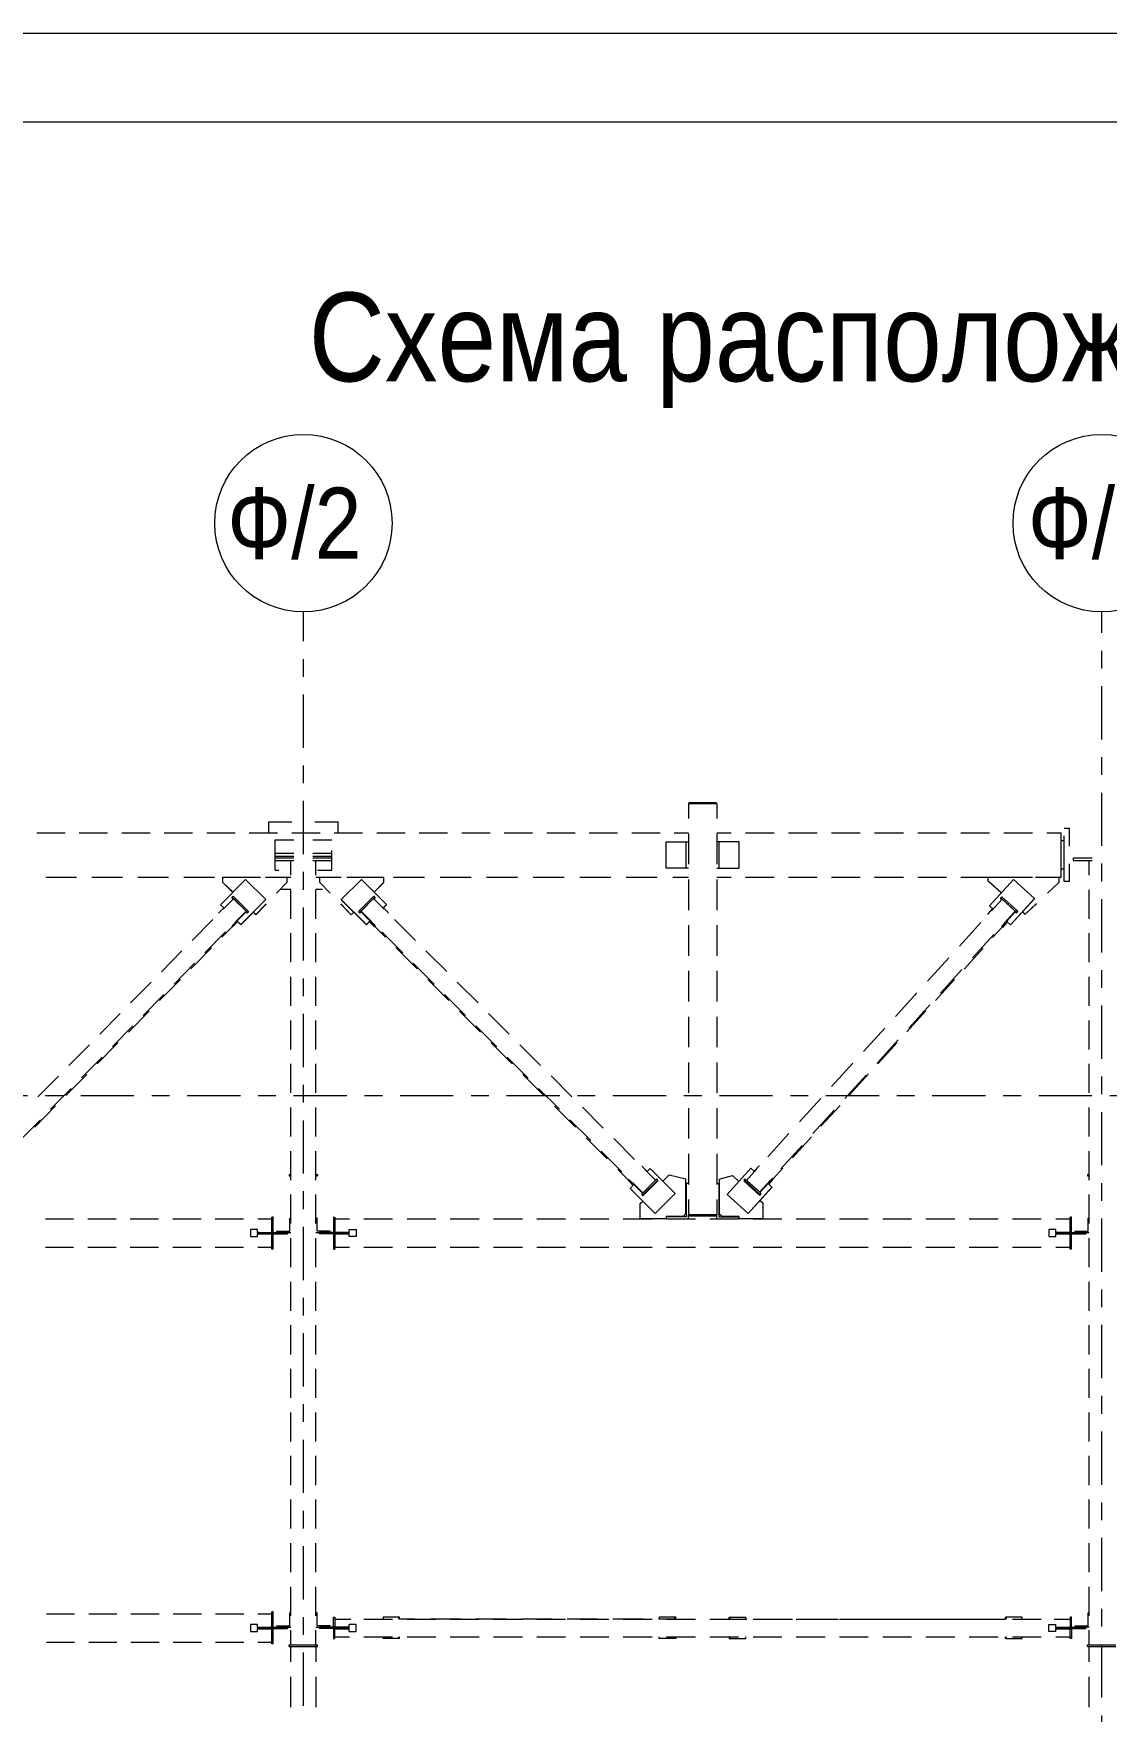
# Model space of a CAD drawing. Header units: millimetres. Extents: x -50 to 544, y -173 to 247.
# Drawn here: x 29.8 to 90.3, y 152.3 to 246.9 of the extents above; entities that cross this region are included whole.
import ezdxf

# ---------------------------------------------------------------- set-up
doc = ezdxf.new("R2010")
doc.units = ezdxf.units.MM
doc.linetypes.add('XKITLINE00', pattern=[0])
doc.linetypes.add('XKITLINE03', pattern=[6, 3, -1, 1, -1])
for name, color, linetype, lineweight in [('DrawingSheet', 5, 'Continuous', 0), ('OtherObjectType', 1, 'Continuous', 0), ('Part', 2, 'Continuous', 0), ('S-GRID', 1, 'Continuous', 0)]:
    doc.layers.add(name, color=color, linetype=linetype, lineweight=lineweight)
doc.styles.add('GOST type A', font='ARIAL.TTF')

msp = doc.modelspace()

# ---------------------------------------------------------------- linework, layer by layer
at = {"layer": 'DrawingSheet', "linetype": 'XKITLINE00', "lineweight": 0}
for p, q in [((544.265, 246.854), (-49.735, 246.854)), ((539.265, 241.854), (-29.735, 241.854))]:
    msp.add_line(p, q, dxfattribs=at)
at = {"layer": 'Part', "linetype": 'XKITLINE00', "lineweight": 0}
for p, q in [((66.7, 203.47), (68.3, 203.47)), ((66.7, 203.47), (66.7, 202.611)), ((66.74, 203.482), (66.742, 203.509)), ((66.74, 203.47), (66.74, 203.482)), ((66.742, 203.509), (68.262, 203.509)), ((66.742, 203.47), (66.742, 203.509)), ((68.262, 203.47), (68.262, 203.509)), ((68.3, 203.47), (68.3, 202.611)), ((43.05, 201.811), (43.05, 202.431)), ((43.05, 202.431), (44.35, 202.431)), ((45.65, 202.431), (46.95, 202.431)), ((46.95, 201.811), (46.95, 202.431)), ((29.964, 201.811), (31.561, 201.811)), ((32.36, 201.811), (33.957, 201.811)), ((34.756, 201.811), (36.353, 201.811)), ((37.151, 201.811), (38.749, 201.811)), ((39.547, 201.811), (41.144, 201.811)), ((41.943, 201.811), (43.54, 201.811)), ((44.339, 201.811), (45.936, 201.811)), ((46.735, 201.811), (48.332, 201.811)), ((49.131, 201.811), (50.728, 201.811)), ((51.526, 201.811), (53.124, 201.811)), ((53.922, 201.811), (55.519, 201.81)), ((56.318, 201.81), (57.915, 201.81)), ((58.714, 201.81), (60.311, 201.81)), ((61.11, 201.81), (62.707, 201.81)), ((63.506, 201.81), (65.103, 201.81)), ((65.901, 201.81), (66.7, 201.81)), ((66.7, 201.752), (66.7, 200.034)), ((68.3, 201.81), (69.109, 201.81)), ((68.3, 201.752), (68.3, 200.034)), ((69.918, 201.81), (71.537, 201.81)), ((72.346, 201.81), (73.964, 201.81)), ((74.773, 201.81), (76.392, 201.81)), ((77.201, 201.81), (78.819, 201.81)), ((79.628, 201.81), (81.247, 201.81)), ((82.056, 201.81), (83.674, 201.81)), ((84.483, 201.81), (86.102, 201.81)), ((86.911, 201.81), (87.72, 201.81)), ((87.72, 201.36), (87.72, 201.81)), ((88.18, 202.06), (87.88, 202.06)), ((87.88, 201.36), (87.88, 201.647)), ((88.18, 201.06), (88.18, 202.06)), ((43.4, 201.411), (44.467, 201.411)), ((43.4, 200.641), (43.4, 201.411)), ((43.4, 200.481), (43.4, 200.641)), ((44.467, 200.641), (43.4, 200.641)), ((44.467, 200.481), (43.4, 200.481)), ((43.4, 200.4), (43.4, 200.481)), ((45.533, 201.411), (46.6, 201.411)), ((46.6, 200.641), (45.533, 200.641)), ((46.6, 200.481), (45.533, 200.481)), ((46.6, 200.641), (46.6, 200.819)), ((46.6, 200.481), (46.6, 200.641)), ((46.6, 200.4), (46.6, 200.481)), ((65.45, 199.81), (65.45, 201.31)), ((65.45, 201.31), (66.7, 201.31)), ((66.58, 199.81), (66.58, 201.31)), ((68.3, 201.311), (68.42, 201.311)), ((68.42, 201.311), (68.42, 199.811)), ((68.42, 201.311), (69.55, 201.311)), ((69.55, 201.311), (69.55, 199.811)), ((87.88, 201.36), (87.72, 201.36)), ((87.72, 199.76), (87.72, 201.36)), ((87.88, 199.76), (87.88, 201.36)), ((43.4, 200.24), (43.4, 200.4)), ((43.4, 200.4), (44.467, 200.4)), ((43.4, 200.24), (44.467, 200.24)), ((43.4, 199.711), (43.4, 200.24)), ((43.4, 199.711), (43.607, 199.711)), ((44.3, 199.422), (44.3, 200.24)), ((45.533, 200.4), (46.6, 200.4)), ((45.533, 200.24), (46.6, 200.24)), ((45.7, 199.422), (45.7, 200.24)), ((45.801, 199.711), (46.6, 199.711)), ((46.6, 200.24), (46.6, 200.4)), ((46.6, 199.711), (46.6, 200.24)), ((66.7, 199.81), (65.45, 199.81)), ((68.3, 199.811), (68.42, 199.811)), ((68.42, 199.811), (69.55, 199.811)), ((87.72, 199.31), (87.72, 199.76)), ((87.88, 199.76), (87.72, 199.76)), ((87.88, 199.06), (87.88, 199.76)), ((88.18, 199.06), (88.18, 200.06)), ((88.4, 200.24), (88.4, 200.4)), ((88.4, 200.4), (89.467, 200.4)), ((88.4, 200.24), (89.467, 200.24)), ((89.3, 199.422), (89.3, 200.24)), ((30.483, 199.311), (32.21, 199.311)), ((33.074, 199.311), (34.801, 199.311)), ((35.665, 199.311), (37.392, 199.311)), ((38.255, 199.311), (39.982, 199.311)), ((40.335, 197.75), (41.736, 199.171)), ((40.464, 199.011), (40.464, 199.309)), ((40.464, 199.309), (41.666, 199.309)), ((40.464, 199.003), (40.464, 199.011)), ((40.464, 199.011), (41.031, 198.457)), ((40.464, 199.003), (41.028, 198.453)), ((40.846, 199.311), (42.573, 199.311)), ((42.878, 198.055), (41.736, 199.171)), ((42.66, 199.309), (42.66, 199.311)), ((42.74, 199.309), (42.74, 199.311)), ((42.868, 199.309), (44.069, 199.309)), ((43.05, 199.309), (43.05, 199.311)), ((43.436, 199.311), (44.3, 199.311)), ((44.069, 199.011), (43.486, 198.407)), ((43.486, 198.399), (44.069, 199.003)), ((43.71, 198.631), (44.3, 198.631)), ((44.069, 199.309), (44.069, 199.011)), ((44.069, 199.003), (44.069, 199.011)), ((44.3, 196.967), (44.3, 198.603)), ((45.7, 199.311), (46.575, 199.311)), ((45.7, 198.631), (46.076, 198.631)), ((45.7, 196.967), (45.7, 198.603)), ((45.921, 199.014), (45.921, 199.309)), ((45.921, 199.309), (47.128, 199.309)), ((45.921, 199.007), (45.921, 199.014)), ((46.514, 198.407), (45.921, 199.014)), ((45.921, 199.007), (46.514, 198.4)), ((46.95, 199.309), (46.95, 199.311)), ((48.269, 199.171), (47.136, 198.047)), ((47.26, 199.309), (47.26, 199.311)), ((47.34, 199.309), (47.34, 199.311)), ((47.45, 199.311), (49.2, 199.311)), ((49.681, 197.76), (48.269, 199.171)), ((48.335, 199.309), (49.542, 199.309)), ((48.979, 198.462), (49.542, 199.02)), ((48.983, 198.458), (49.542, 199.012)), ((49.542, 199.02), (49.542, 199.309)), ((49.542, 199.012), (49.542, 199.02)), ((50.075, 199.311), (51.825, 199.311)), ((52.7, 199.311), (54.45, 199.311)), ((55.325, 199.31), (57.075, 199.31)), ((57.95, 199.31), (59.7, 199.31)), ((60.575, 199.31), (62.325, 199.31)), ((63.2, 199.31), (64.95, 199.31)), ((65.825, 199.31), (66.7, 199.31)), ((66.7, 199.176), (66.7, 197.458)), ((68.3, 199.31), (69.109, 199.31)), ((68.3, 199.176), (68.3, 197.458)), ((69.918, 199.31), (71.537, 199.31)), ((72.346, 199.31), (73.964, 199.31)), ((74.773, 199.31), (76.392, 199.31)), ((77.201, 199.31), (78.819, 199.31)), ((79.628, 199.31), (81.247, 199.31)), ((82.056, 199.31), (83.674, 199.31)), ((83.607, 199.094), (83.607, 199.309)), ((83.607, 199.309), (84.933, 199.309)), ((83.607, 199.086), (83.607, 199.094)), ((83.607, 199.094), (84.345, 198.429)), ((83.607, 199.086), (84.341, 198.425)), ((83.677, 197.695), (85.02, 199.171)), ((84.483, 199.31), (86.102, 199.31)), ((86.206, 198.102), (85.02, 199.171)), ((86.18, 199.309), (86.18, 199.31)), ((86.258, 199.309), (87.583, 199.309)), ((86.26, 199.309), (86.26, 199.31)), ((86.911, 199.31), (87.72, 199.31)), ((87.583, 199.014), (86.95, 198.417)), ((86.95, 198.409), (87.583, 199.007)), ((87.583, 199.309), (87.583, 199.014)), ((87.583, 199.007), (87.583, 199.014)), ((88.18, 199.06), (87.88, 199.06)), ((89.3, 196.967), (89.3, 198.603)), ((40.335, 197.75), (40.513, 197.577)), ((40.335, 197.743), (40.335, 197.75)), ((40.335, 197.743), (40.509, 197.573)), ((40.473, 197.509), (41.053, 198.096)), ((41.038, 198.232), (40.982, 198.176)), ((40.982, 198.176), (41.838, 197.339)), ((40.982, 198.122), (40.982, 198.176)), ((40.982, 198.122), (41.031, 198.074)), ((41.038, 198.232), (41.894, 197.396)), ((41.767, 197.399), (41.053, 198.096)), ((41.477, 196.635), (42.878, 198.055)), ((41.477, 196.627), (42.878, 198.048)), ((42.903, 197.802), (42.32, 197.198)), ((42.32, 197.19), (42.903, 197.795)), ((42.878, 198.048), (42.878, 198.055)), ((47.699, 197.194), (47.107, 197.801)), ((47.107, 197.793), (47.699, 197.186)), ((48.547, 196.636), (47.136, 198.047)), ((47.136, 198.047), (47.136, 198.04)), ((47.136, 198.04), (48.547, 196.629)), ((48.124, 197.395), (48.974, 198.237)), ((48.18, 197.338), (49.031, 198.181)), ((48.251, 197.399), (48.96, 198.101)), ((48.96, 198.101), (49.548, 197.513)), ((48.974, 198.237), (49.031, 198.181)), ((48.982, 198.079), (49.031, 198.128)), ((49.031, 198.181), (49.031, 198.128)), ((49.504, 197.585), (49.681, 197.76)), ((49.508, 197.581), (49.681, 197.753)), ((49.681, 197.753), (49.681, 197.76)), ((83.677, 197.695), (83.862, 197.528)), ((83.677, 197.688), (83.677, 197.695)), ((83.677, 197.688), (83.859, 197.524)), ((83.782, 197.409), (84.383, 198.07)), ((84.362, 198.205), (84.309, 198.146)), ((84.309, 198.146), (85.198, 197.344)), ((84.309, 198.093), (84.309, 198.146)), ((84.309, 198.093), (84.361, 198.046)), ((84.362, 198.205), (85.252, 197.404)), ((85.124, 197.402), (84.383, 198.07)), ((84.863, 196.626), (86.206, 198.102)), ((84.863, 196.619), (86.206, 198.095)), ((86.316, 197.82), (85.683, 197.223)), ((85.683, 197.215), (86.316, 197.812)), ((86.206, 198.095), (86.206, 198.102)), ((38.734, 195.745), (39.894, 196.921)), ((40.24, 197.3), (40.52, 197.584)), ((40.24, 197.272), (40.24, 197.3)), ((40.24, 197.3), (40.254, 197.286)), ((40.52, 197.584), (40.534, 197.57)), ((41.262, 196.859), (40.982, 196.575)), ((41.011, 196.547), (41.291, 196.831)), ((41.291, 196.793), (41.011, 196.509)), ((41.187, 196.811), (41.767, 197.399)), ((41.262, 196.859), (41.291, 196.831)), ((41.27, 196.852), (41.767, 197.356)), ((41.291, 196.831), (41.291, 196.793)), ((41.291, 196.816), (41.477, 196.635)), ((41.291, 196.808), (41.477, 196.627)), ((41.766, 197.356), (41.838, 197.286)), ((41.767, 197.356), (41.767, 197.399)), ((41.838, 197.339), (41.894, 197.396)), ((41.838, 197.286), (41.894, 197.342)), ((41.838, 197.339), (41.838, 197.286)), ((41.894, 197.396), (41.894, 197.342)), ((42.173, 197.333), (42.32, 197.19)), ((42.177, 197.337), (42.32, 197.198)), ((42.32, 197.19), (42.32, 197.198)), ((47.699, 197.194), (47.841, 197.334)), ((47.699, 197.186), (47.845, 197.33)), ((47.699, 197.186), (47.699, 197.194)), ((48.124, 197.395), (48.124, 197.341)), ((48.124, 197.395), (48.18, 197.338)), ((48.124, 197.341), (48.18, 197.285)), ((48.18, 197.285), (48.252, 197.356)), ((48.18, 197.285), (48.18, 197.338)), ((48.251, 197.356), (48.251, 197.399)), ((48.251, 197.399), (48.84, 196.811)), ((48.752, 196.855), (48.251, 197.356)), ((48.547, 196.636), (48.731, 196.819)), ((48.547, 196.629), (48.731, 196.812)), ((48.731, 196.834), (48.759, 196.862)), ((48.731, 196.834), (49.013, 196.552)), ((48.731, 196.796), (48.731, 196.834)), ((48.731, 196.796), (49.013, 196.514)), ((49.042, 196.58), (48.759, 196.862)), ((49.482, 197.579), (49.496, 197.593)), ((49.779, 197.311), (49.496, 197.593)), ((49.765, 197.297), (49.779, 197.311)), ((49.779, 197.283), (49.779, 197.311)), ((50.136, 196.925), (51.313, 195.749)), ((81.981, 195.428), (83.182, 196.749)), ((83.602, 197.242), (83.87, 197.537)), ((83.602, 197.211), (83.602, 197.242)), ((83.602, 197.242), (83.617, 197.228)), ((83.87, 197.537), (83.885, 197.523)), ((84.641, 196.842), (84.373, 196.547)), ((84.402, 196.52), (84.671, 196.815)), ((84.671, 196.777), (84.402, 196.482)), ((84.524, 196.741), (85.124, 197.402)), ((84.641, 196.842), (84.671, 196.815)), ((84.648, 196.835), (85.124, 197.359)), ((84.671, 196.815), (84.671, 196.777)), ((84.671, 196.8), (84.863, 196.626)), ((84.671, 196.792), (84.863, 196.619)), ((85.124, 197.359), (85.124, 197.402)), ((85.124, 197.358), (85.198, 197.291)), ((85.198, 197.344), (85.252, 197.404)), ((85.198, 197.291), (85.252, 197.35)), ((85.198, 197.344), (85.198, 197.291)), ((85.252, 197.404), (85.252, 197.35)), ((85.531, 197.352), (85.683, 197.215)), ((85.535, 197.357), (85.683, 197.223)), ((85.683, 197.215), (85.683, 197.223)), ((39.448, 195.048), (40.607, 196.223)), ((40.41, 195.928), (40.997, 196.523)), ((40.982, 196.575), (40.982, 196.537)), ((40.982, 196.575), (41.011, 196.547)), ((40.982, 196.537), (41.011, 196.509)), ((41.011, 196.509), (41.011, 196.547)), ((41.477, 196.627), (41.477, 196.635)), ((44.3, 194.512), (44.3, 196.148)), ((45.7, 194.512), (45.7, 196.148)), ((48.547, 196.629), (48.547, 196.636)), ((49.013, 196.552), (49.042, 196.58)), ((49.013, 196.514), (49.013, 196.552)), ((49.013, 196.514), (49.042, 196.542)), ((49.027, 196.528), (49.623, 195.933)), ((49.042, 196.542), (49.042, 196.58)), ((49.428, 196.223), (50.604, 195.047)), ((66.7, 196.599), (66.7, 194.881)), ((68.3, 196.599), (68.3, 194.881)), ((82.722, 194.76), (83.923, 196.081)), ((83.849, 195.905), (84.387, 196.496)), ((84.373, 196.547), (84.373, 196.509)), ((84.373, 196.547), (84.402, 196.52)), ((84.373, 196.509), (84.402, 196.482)), ((84.402, 196.482), (84.402, 196.52)), ((84.863, 196.619), (84.863, 196.626)), ((89.3, 194.512), (89.3, 196.148)), ((36.995, 193.981), (38.154, 195.157)), ((38.651, 194.144), (39.824, 195.333)), ((50.218, 195.337), (51.41, 194.147)), ((51.901, 195.161), (53.078, 193.985)), ((82.237, 194.132), (83.312, 195.314)), ((37.709, 193.284), (38.868, 194.46)), ((51.193, 194.459), (52.369, 193.282)), ((66.7, 194.022), (66.7, 192.305)), ((68.3, 194.022), (68.3, 192.305)), ((80.179, 193.447), (81.38, 194.768)), ((80.92, 192.779), (82.121, 194.1)), ((35.256, 192.218), (36.415, 193.393)), ((36.891, 192.36), (38.064, 193.549)), ((44.3, 192.057), (44.3, 193.693)), ((45.7, 192.057), (45.7, 193.693)), ((52.005, 193.551), (53.196, 192.361)), ((53.666, 193.397), (54.843, 192.221)), ((80.624, 192.359), (81.699, 193.541)), ((89.3, 192.057), (89.3, 193.693)), ((35.969, 191.52), (37.129, 192.696)), ((52.958, 192.694), (54.134, 191.518)), ((78.377, 191.466), (79.578, 192.787)), ((79.119, 190.798), (80.32, 192.119)), ((33.516, 190.454), (34.676, 191.63)), ((35.132, 190.576), (36.305, 191.765)), ((44.3, 189.602), (44.3, 191.238)), ((45.7, 189.602), (45.7, 191.238)), ((53.792, 191.765), (54.983, 190.575)), ((55.431, 191.633), (56.607, 190.456)), ((66.7, 191.446), (66.7, 189.728)), ((68.3, 191.446), (68.3, 189.728)), ((79.012, 190.586), (80.087, 191.768)), ((89.3, 189.602), (89.3, 191.238)), ((34.23, 189.757), (35.39, 190.932)), ((54.722, 190.93), (55.899, 189.754)), ((76.576, 189.485), (77.777, 190.806)), ((77.317, 188.817), (78.518, 190.138)), ((31.777, 188.69), (32.937, 189.866)), ((32.491, 187.993), (33.65, 189.169)), ((33.373, 188.792), (34.546, 189.981)), ((55.578, 189.979), (56.77, 188.788)), ((56.487, 189.166), (57.664, 187.99)), ((57.196, 189.868), (58.372, 188.692)), ((77.4, 188.813), (78.475, 189.995)), ((31.613, 187.008), (32.786, 188.197)), ((44.3, 187.147), (44.3, 188.783)), ((45.7, 187.147), (45.7, 188.783)), ((57.365, 188.193), (58.556, 187.002)), ((66.7, 188.869), (66.699, 187.151)), ((68.3, 188.869), (68.299, 187.151)), ((74.774, 187.504), (75.975, 188.825)), ((75.787, 187.04), (76.862, 188.222)), ((89.3, 187.147), (89.3, 188.783)), ((30.038, 186.927), (31.197, 188.102)), ((30.751, 186.229), (31.911, 187.405)), ((58.252, 187.402), (59.429, 186.226)), ((58.961, 188.104), (60.137, 186.928)), ((75.515, 186.836), (76.716, 188.157)), ((29.854, 185.224), (31.027, 186.413)), ((44.3, 184.692), (44.3, 186.328)), ((45.7, 184.692), (45.7, 186.328)), ((59.152, 186.407), (60.343, 185.216)), ((60.725, 186.34), (61.902, 185.164)), ((66.699, 186.293), (66.699, 184.575)), ((68.299, 186.293), (68.299, 184.575)), ((72.972, 185.523), (74.173, 186.844)), ((74.175, 185.267), (75.25, 186.449)), ((89.3, 184.692), (89.3, 186.328)), ((29.012, 184.466), (30.172, 185.641)), ((60.017, 185.638), (61.193, 184.462)), ((73.714, 184.855), (74.915, 186.176)), ((60.939, 184.621), (62.13, 183.43)), ((62.49, 184.576), (63.667, 183.4)), ((71.171, 183.542), (72.372, 184.863)), ((72.562, 183.494), (73.637, 184.676)), ((44.3, 182.237), (44.3, 183.873)), ((45.7, 182.237), (45.7, 183.873)), ((61.782, 183.873), (62.958, 182.697)), ((66.699, 183.716), (66.699, 181.998)), ((68.299, 183.716), (68.299, 181.998)), ((71.912, 182.874), (73.113, 184.195)), ((89.3, 182.237), (89.3, 183.873)), ((44.2, 182.548), (44.3, 182.548)), ((44.2, 182.548), (44.2, 182.468)), ((45.7, 182.548), (45.8, 182.548)), ((45.8, 182.548), (45.8, 182.468)), ((62.725, 182.835), (63.321, 182.24)), ((64.086, 183.008), (64.072, 182.995)), ((64.368, 182.726), (64.086, 183.008)), ((64.255, 182.812), (64.843, 182.224)), ((64.368, 182.726), (64.354, 182.712)), ((64.362, 182.705), (64.553, 182.894)), ((64.368, 182.711), (64.368, 182.726)), ((64.553, 182.894), (65.964, 181.483)), ((65.262, 182.185), (65.612, 182.532)), ((65.612, 182.532), (66.559, 182.308)), ((70.225, 182.904), (68.883, 181.428)), ((69.969, 182.221), (70.57, 182.882)), ((70.225, 182.904), (70.426, 182.723)), ((70.418, 182.745), (70.687, 183.041)), ((70.434, 182.732), (70.418, 182.745)), ((70.418, 182.73), (70.418, 182.745)), ((70.687, 183.041), (70.702, 183.027)), ((71.487, 182.312), (72.025, 182.903)), ((89.2, 182.548), (89.3, 182.548)), ((89.2, 182.548), (89.2, 182.468)), ((44.2, 182.468), (44.3, 182.468)), ((45.7, 182.468), (45.8, 182.468)), ((63.349, 182.278), (63.321, 182.25)), ((63.321, 182.212), (63.321, 182.25)), ((63.321, 182.25), (63.603, 181.968)), ((63.592, 181.941), (63.321, 182.212)), ((63.631, 181.996), (63.349, 182.278)), ((63.419, 181.77), (63.632, 181.981)), ((63.419, 181.77), (63.419, 181.762)), ((63.419, 181.77), (64.83, 180.359)), ((63.419, 181.762), (64.83, 180.351)), ((63.546, 182.109), (64.135, 181.521)), ((63.631, 181.996), (63.603, 181.968)), ((63.603, 181.968), (63.603, 181.952)), ((63.631, 181.981), (63.631, 181.996)), ((63.631, 181.981), (64.113, 181.5)), ((64.919, 182.299), (64.069, 181.456)), ((64.975, 182.242), (64.125, 181.399)), ((64.975, 182.189), (64.125, 181.346)), ((64.975, 182.242), (64.919, 182.299)), ((64.975, 182.189), (64.975, 182.242)), ((66.559, 180.351), (66.559, 182.308)), ((66.699, 182.049), (66.579, 182.049)), ((66.579, 182.049), (66.579, 180.169)), ((68.299, 182.049), (68.419, 182.049)), ((68.419, 182.049), (68.419, 180.169)), ((68.439, 182.283), (69.184, 182.492)), ((68.439, 182.283), (68.439, 180.343)), ((69.184, 182.492), (69.55, 182.162)), ((69.837, 182.233), (69.89, 182.292)), ((70.726, 181.432), (69.837, 182.233)), ((69.837, 182.233), (69.837, 182.18)), ((69.837, 182.18), (70.726, 181.378)), ((70.78, 181.491), (69.89, 182.292)), ((70.069, 180.359), (71.412, 181.835)), ((70.069, 180.351), (71.412, 181.827)), ((70.711, 181.553), (71.311, 182.213)), ((70.732, 181.534), (71.189, 182.036)), ((71.189, 182.051), (71.458, 182.346)), ((71.219, 182.024), (71.189, 182.051)), ((71.189, 182.035), (71.189, 182.051)), ((71.189, 182.036), (71.412, 181.835)), ((71.487, 182.319), (71.219, 182.024)), ((71.219, 182.009), (71.219, 182.024)), ((71.23, 181.998), (71.487, 182.281)), ((71.412, 181.835), (71.412, 181.827)), ((71.458, 182.346), (71.487, 182.319)), ((71.487, 182.281), (71.487, 182.319)), ((89.2, 182.468), (89.3, 182.468)), ((44.3, 179.782), (44.3, 181.418)), ((45.7, 179.782), (45.7, 181.418)), ((63.983, 180.916), (64.124, 181.057)), ((63.983, 180.057), (63.983, 180.916)), ((64.069, 181.456), (64.125, 181.399)), ((64.069, 181.456), (64.069, 181.402)), ((64.125, 181.346), (64.069, 181.402)), ((64.125, 181.399), (64.125, 181.346)), ((64.83, 180.359), (65.964, 181.483)), ((65.964, 181.475), (64.83, 180.351)), ((65.964, 181.483), (65.964, 181.475)), ((66.699, 181.139), (66.699, 180.28)), ((68.299, 181.139), (68.299, 180.28)), ((68.883, 181.428), (70.069, 180.359)), ((68.883, 181.42), (68.883, 181.428)), ((70.069, 180.351), (68.883, 181.42)), ((70.726, 181.432), (70.78, 181.491)), ((70.726, 181.378), (70.78, 181.437)), ((70.726, 181.378), (70.726, 181.432)), ((70.74, 181.089), (70.889, 180.956)), ((70.78, 181.437), (70.78, 181.491)), ((70.889, 180.956), (70.889, 180.057)), ((89.3, 179.782), (89.3, 181.418)), ((30.453, 180.049), (32.049, 180.049)), ((32.847, 180.049), (34.443, 180.049)), ((35.241, 180.049), (36.836, 180.049)), ((37.634, 180.049), (39.23, 180.049)), ((40.028, 180.049), (41.624, 180.049)), ((42.422, 180.049), (43.22, 180.049)), ((43.3, 180.149), (43.22, 180.149)), ((43.22, 179.289), (43.22, 180.149)), ((43.3, 179.289), (43.3, 180.149)), ((44.23, 179.359), (44.23, 180.089)), ((44.23, 180.089), (44.3, 180.089)), ((45.77, 180.089), (45.7, 180.089)), ((45.77, 179.359), (45.77, 180.089)), ((46.7, 180.149), (46.7, 179.289)), ((46.7, 180.149), (46.78, 180.149)), ((46.78, 180.149), (46.78, 179.289)), ((46.78, 180.049), (47.593, 180.049)), ((48.405, 180.049), (50.03, 180.049)), ((50.843, 180.049), (52.468, 180.049)), ((53.28, 180.049), (54.905, 180.049)), ((55.718, 180.049), (57.343, 180.049)), ((58.156, 180.049), (59.781, 180.049)), ((60.593, 180.049), (62.218, 180.049)), ((63.031, 180.049), (64.656, 180.049)), ((63.983, 180.049), (63.983, 180.057)), ((65.449, 180.057), (63.983, 180.057)), ((64.83, 180.351), (64.83, 180.359)), ((66.399, 180.191), (65.449, 180.191)), ((65.449, 180.191), (65.449, 180.169)), ((65.449, 180.189), (66.399, 180.189)), ((66.579, 180.169), (65.449, 180.169)), ((65.449, 180.169), (65.449, 180.049)), ((65.469, 180.049), (67.094, 180.049)), ((66.559, 180.351), (66.399, 180.191)), ((66.559, 180.348), (66.399, 180.189)), ((66.399, 180.189), (66.399, 180.191)), ((66.559, 180.348), (66.559, 180.351)), ((66.699, 180.289), (68.287, 180.289)), ((66.699, 180.049), (66.699, 180.28)), ((66.739, 180.288), (66.739, 180.221)), ((66.739, 180.288), (68.259, 180.288)), ((66.739, 180.248), (68.259, 180.248)), ((66.739, 180.221), (68.259, 180.221)), ((67.906, 180.049), (69.531, 180.049)), ((68.259, 180.221), (68.259, 180.288)), ((68.299, 180.049), (68.299, 180.28)), ((68.419, 180.169), (69.549, 180.169)), ((68.439, 180.356), (68.599, 180.196)), ((68.439, 180.343), (68.599, 180.183)), ((68.599, 180.183), (68.599, 180.196)), ((68.599, 180.196), (69.549, 180.196)), ((68.599, 180.183), (69.549, 180.183)), ((69.549, 180.169), (69.549, 180.196)), ((69.549, 180.169), (69.549, 180.049)), ((70.889, 180.057), (69.549, 180.057)), ((70.069, 180.359), (70.069, 180.351)), ((70.344, 180.049), (71.969, 180.049)), ((70.889, 180.049), (70.889, 180.057)), ((72.782, 180.049), (74.407, 180.049)), ((75.219, 180.049), (76.844, 180.049)), ((77.657, 180.049), (79.282, 180.049)), ((80.094, 180.049), (81.72, 180.049)), ((82.532, 180.049), (84.157, 180.049)), ((84.97, 180.049), (86.595, 180.049)), ((87.407, 180.049), (88.22, 180.049)), ((88.3, 180.149), (88.22, 180.149)), ((88.22, 179.289), (88.22, 180.149)), ((88.3, 179.289), (88.3, 180.149)), ((89.23, 179.359), (89.23, 180.089)), ((89.23, 180.089), (89.3, 180.089)), ((42.42, 179.449), (42.02, 179.449)), ((42.02, 179.449), (42.02, 179.049)), ((42.02, 179.049), (42.42, 179.049)), ((42.42, 179.289), (42.42, 179.449)), ((42.42, 179.299), (42.507, 179.299)), ((42.42, 179.289), (42.42, 179.209)), ((42.42, 179.289), (44.1, 179.289)), ((42.42, 179.209), (44.1, 179.209)), ((42.42, 179.049), (42.42, 179.209)), ((42.501, 179.199), (43.22, 179.199)), ((43.3, 179.289), (43.22, 179.289)), ((43.3, 179.209), (43.22, 179.209)), ((43.22, 178.349), (43.22, 179.209)), ((43.3, 178.349), (43.3, 179.209)), ((43.5, 179.289), (43.5, 179.359)), ((43.5, 179.359), (44.23, 179.359)), ((44.1, 179.289), (44.1, 179.209)), ((44.1, 179.289), (44.3, 179.289)), ((44.3, 177.327), (44.3, 178.963)), ((45.7, 179.289), (45.9, 179.289)), ((45.7, 177.327), (45.7, 178.963)), ((46.5, 179.359), (45.77, 179.359)), ((47.58, 179.289), (45.9, 179.289)), ((45.9, 179.209), (45.9, 179.289)), ((47.58, 179.209), (45.9, 179.209)), ((46.5, 179.289), (46.5, 179.359)), ((46.7, 179.289), (46.78, 179.289)), ((46.7, 179.209), (46.7, 178.349)), ((46.7, 179.209), (46.78, 179.209)), ((46.78, 179.299), (47.567, 179.299)), ((46.78, 179.209), (46.78, 178.349)), ((46.78, 179.199), (47.58, 179.199)), ((47.58, 179.449), (47.98, 179.449)), ((47.58, 179.289), (47.58, 179.449)), ((47.58, 179.209), (47.58, 179.289)), ((47.58, 179.049), (47.58, 179.209)), ((47.98, 179.049), (47.58, 179.049)), ((47.98, 179.449), (47.98, 179.049)), ((87.42, 179.449), (87.02, 179.449)), ((87.02, 179.449), (87.02, 179.049)), ((87.02, 179.049), (87.42, 179.049)), ((87.42, 179.289), (87.42, 179.449)), ((87.42, 179.299), (88.22, 179.299)), ((87.42, 179.289), (87.42, 179.209)), ((87.42, 179.289), (89.1, 179.289)), ((87.42, 179.049), (87.42, 179.209)), ((87.42, 179.209), (89.1, 179.209)), ((87.42, 179.199), (88.207, 179.199)), ((88.3, 179.289), (88.22, 179.289)), ((88.3, 179.209), (88.22, 179.209)), ((88.22, 178.349), (88.22, 179.209)), ((88.3, 178.349), (88.3, 179.209)), ((88.5, 179.289), (88.5, 179.359)), ((88.5, 179.359), (89.23, 179.359)), ((89.1, 179.289), (89.1, 179.209)), ((89.1, 179.289), (89.3, 179.289)), ((89.3, 177.327), (89.3, 178.963)), ((30.453, 178.449), (32.049, 178.449)), ((32.847, 178.449), (34.443, 178.449)), ((35.241, 178.449), (36.836, 178.449)), ((37.634, 178.449), (39.23, 178.449)), ((40.028, 178.449), (41.624, 178.449)), ((42.422, 178.449), (43.22, 178.449)), ((43.3, 178.349), (43.22, 178.349)), ((46.7, 178.349), (46.78, 178.349)), ((46.78, 178.449), (47.593, 178.449)), ((48.405, 178.449), (50.03, 178.449)), ((50.843, 178.449), (52.468, 178.449)), ((53.28, 178.449), (54.905, 178.449)), ((55.718, 178.449), (57.343, 178.449)), ((58.156, 178.449), (59.781, 178.449)), ((60.593, 178.449), (62.218, 178.449)), ((63.031, 178.449), (64.656, 178.449)), ((65.469, 178.449), (67.094, 178.449)), ((67.906, 178.449), (69.531, 178.449)), ((70.344, 178.449), (71.969, 178.449)), ((72.782, 178.449), (74.407, 178.449)), ((75.219, 178.449), (76.844, 178.449)), ((77.657, 178.449), (79.282, 178.449)), ((80.094, 178.449), (81.72, 178.449)), ((82.532, 178.449), (84.157, 178.449)), ((84.97, 178.449), (86.595, 178.449)), ((87.407, 178.449), (88.22, 178.449)), ((88.3, 178.349), (88.22, 178.349)), ((44.3, 174.872), (44.3, 176.508)), ((45.7, 174.872), (45.7, 176.508)), ((89.3, 174.872), (89.3, 176.508)), ((44.3, 172.417), (44.3, 174.053)), ((45.7, 172.417), (45.7, 174.053)), ((89.3, 172.417), (89.3, 174.053)), ((44.3, 169.962), (44.3, 171.598)), ((45.7, 169.962), (45.7, 171.598)), ((89.3, 169.962), (89.3, 171.598)), ((44.3, 167.507), (44.3, 169.143)), ((45.7, 167.507), (45.7, 169.143)), ((89.3, 167.507), (89.3, 169.143)), ((44.3, 165.052), (44.3, 166.688)), ((45.7, 165.052), (45.7, 166.688)), ((89.3, 165.052), (89.3, 166.688)), ((44.3, 162.597), (44.3, 164.233)), ((45.7, 162.597), (45.7, 164.233)), ((89.3, 162.597), (89.3, 164.233)), ((44.3, 160.142), (44.3, 161.778)), ((45.7, 160.142), (45.7, 161.778)), ((89.3, 160.142), (89.3, 161.778)), ((44.3, 157.687), (44.3, 159.323)), ((45.7, 157.687), (45.7, 159.323)), ((89.3, 157.687), (89.3, 159.323)), ((30.516, 157.8), (32.104, 157.8)), ((32.898, 157.8), (34.486, 157.8)), ((35.28, 157.8), (36.868, 157.8)), ((37.662, 157.8), (39.25, 157.8)), ((40.044, 157.8), (41.632, 157.8)), ((42.42, 157.2), (42.02, 157.2)), ((42.02, 157.2), (42.02, 156.8)), ((42.42, 157.04), (42.42, 157.2)), ((42.42, 157.05), (42.507, 157.05)), ((42.42, 157.04), (42.42, 156.96)), ((42.42, 157.04), (44.1, 157.04)), ((42.426, 157.8), (43.22, 157.8)), ((43.3, 157.9), (43.22, 157.9)), ((43.22, 157.04), (43.22, 157.9)), ((43.3, 157.04), (43.22, 157.04)), ((43.3, 157.04), (43.3, 157.9)), ((43.5, 157.04), (43.5, 157.11)), ((43.5, 157.11), (44.23, 157.11)), ((44.1, 157.04), (44.1, 156.96)), ((44.1, 157.04), (44.3, 157.04)), ((44.23, 157.11), (44.23, 157.84)), ((44.23, 157.84), (44.3, 157.84)), ((45.77, 157.84), (45.7, 157.84)), ((45.77, 157.84), (45.7, 157.84)), ((45.7, 157.04), (46.5, 157.04)), ((45.77, 157.11), (45.77, 157.84)), ((45.77, 157.84), (45.77, 157.84)), ((46.5, 157.11), (45.77, 157.11)), ((46.5, 157.11), (45.77, 157.11)), ((47.58, 157.04), (45.9, 157.04)), ((45.9, 156.96), (45.9, 157.04)), ((46.5, 157.04), (46.5, 157.11)), ((46.5, 157.11), (46.5, 157.11)), ((46.5, 157.04), (46.7, 157.04)), ((46.7, 157.04), (46.7, 157.6)), ((46.7, 157.6), (46.78, 157.6)), ((46.7, 157.6), (46.7, 157.6)), ((46.7, 157.6), (46.78, 157.6)), ((46.78, 157.6), (46.78, 157.04)), ((46.78, 157.6), (46.78, 157.6)), ((46.78, 157.5), (47.593, 157.5)), ((46.78, 157.5), (47.682, 157.5)), ((46.78, 157.05), (47.58, 157.05)), ((46.78, 157.04), (47.58, 157.04)), ((47.98, 157.2), (47.58, 157.2)), ((47.58, 157.04), (47.58, 157.2)), ((47.58, 156.96), (47.58, 157.04)), ((47.98, 156.8), (47.98, 157.2)), ((48.405, 157.5), (50.03, 157.5)), ((48.585, 157.5), (49.487, 157.5)), ((50.425, 157.6), (49.487, 157.6)), ((49.487, 157.6), (49.487, 157.5)), ((50.371, 157.5), (50.371, 157.6)), ((50.425, 157.5), (50.425, 157.6)), ((51.283, 157.5), (50.425, 157.5)), ((50.843, 157.5), (52.468, 157.5)), ((53.856, 157.5), (52.141, 157.5)), ((53.28, 157.5), (54.905, 157.5)), ((56.43, 157.5), (54.714, 157.5)), ((55.718, 157.5), (57.343, 157.5)), ((59.003, 157.5), (57.288, 157.5)), ((58.156, 157.5), (59.781, 157.5)), ((61.576, 157.5), (59.861, 157.5)), ((60.593, 157.5), (62.218, 157.5)), ((64.15, 157.5), (62.434, 157.5)), ((63.031, 157.5), (64.656, 157.5)), ((65.865, 157.5), (65.007, 157.5)), ((65.993, 157.6), (65.055, 157.6)), ((65.055, 157.6), (65.055, 157.5)), ((65.469, 157.5), (67.094, 157.5)), ((65.865, 157.5), (65.865, 157.5)), ((65.939, 157.5), (65.939, 157.6)), ((65.993, 157.5), (65.993, 157.6)), ((65.993, 157.5), (66.998, 157.5)), ((67.906, 157.5), (69.531, 157.5)), ((68.002, 157.5), (69.007, 157.5)), ((69.007, 157.5), (69.007, 157.6)), ((69.007, 157.6), (69.945, 157.6)), ((69.061, 157.5), (69.061, 157.6)), ((69.135, 157.5), (69.135, 157.5)), ((69.135, 157.5), (69.992, 157.5)), ((69.945, 157.5), (69.945, 157.6)), ((70.344, 157.5), (71.969, 157.5)), ((70.85, 157.5), (72.566, 157.5)), ((72.782, 157.5), (74.407, 157.5)), ((73.424, 157.5), (75.139, 157.5)), ((75.219, 157.5), (76.844, 157.5)), ((75.997, 157.5), (77.712, 157.5)), ((77.657, 157.5), (79.282, 157.5)), ((78.57, 157.5), (80.286, 157.5)), ((80.094, 157.5), (81.72, 157.5)), ((81.143, 157.5), (82.859, 157.5)), ((82.532, 157.5), (84.157, 157.5)), ((83.717, 157.5), (84.575, 157.5)), ((85.513, 157.6), (84.575, 157.6)), ((84.575, 157.5), (84.575, 157.6)), ((84.629, 157.5), (84.629, 157.6)), ((84.97, 157.5), (86.595, 157.5)), ((85.513, 157.5), (85.513, 157.6)), ((85.513, 157.5), (86.415, 157.5)), ((87.02, 156.8), (87.02, 157.2)), ((87.02, 157.2), (87.42, 157.2)), ((87.318, 157.5), (88.22, 157.5)), ((87.407, 157.5), (88.22, 157.5)), ((87.42, 157.04), (87.42, 157.2)), ((87.42, 157.05), (88.207, 157.05)), ((87.42, 157.04), (87.42, 156.96)), ((87.42, 157.04), (89.1, 157.04)), ((87.42, 157.04), (88.22, 157.04)), ((88.3, 157.6), (88.22, 157.6)), ((88.22, 157.6), (88.22, 157.04)), ((88.3, 157.6), (88.22, 157.6)), ((88.22, 157.6), (88.22, 157.6)), ((88.3, 157.04), (88.3, 157.6)), ((88.3, 157.6), (88.3, 157.6)), ((88.3, 157.04), (88.5, 157.04)), ((88.5, 157.04), (88.5, 157.11)), ((88.5, 157.11), (89.23, 157.11)), ((88.5, 157.11), (88.5, 157.11)), ((88.5, 157.11), (89.23, 157.11)), ((89.3, 157.04), (88.5, 157.04)), ((89.1, 157.04), (89.1, 156.96)), ((89.23, 157.11), (89.23, 157.84)), ((89.23, 157.84), (89.3, 157.84)), ((89.23, 157.84), (89.23, 157.84)), ((89.23, 157.84), (89.3, 157.84)), ((30.516, 156.2), (32.104, 156.2)), ((32.898, 156.2), (34.486, 156.2)), ((35.28, 156.2), (36.868, 156.2)), ((37.662, 156.2), (39.25, 156.2)), ((40.044, 156.2), (41.632, 156.2)), ((42.02, 156.8), (42.42, 156.8)), ((42.42, 156.96), (44.1, 156.96)), ((42.42, 156.8), (42.42, 156.96)), ((42.426, 156.2), (43.22, 156.2)), ((42.501, 156.95), (43.22, 156.95)), ((43.3, 156.96), (43.22, 156.96)), ((43.22, 156.1), (43.22, 156.96)), ((43.3, 156.1), (43.22, 156.1)), ((43.3, 156.1), (43.3, 156.96)), ((44.2, 155.95), (44.2, 156.05)), ((44.2, 156.05), (45.8, 156.05)), ((44.3, 156.05), (44.3, 156.868)), ((45.7, 156.05), (45.7, 156.868)), ((45.8, 155.95), (45.8, 156.05)), ((47.58, 156.96), (45.9, 156.96)), ((46.7, 156.96), (46.7, 156.4)), ((46.7, 156.4), (46.78, 156.4)), ((46.78, 156.4), (46.78, 156.96)), ((46.78, 156.95), (47.58, 156.95)), ((46.78, 156.95), (47.567, 156.95)), ((46.78, 156.5), (47.593, 156.5)), ((47.58, 156.8), (47.58, 156.96)), ((47.58, 156.8), (47.98, 156.8)), ((48.405, 156.5), (50.03, 156.5)), ((49.487, 156.4), (49.487, 156.5)), ((50.425, 156.4), (49.487, 156.4)), ((50.371, 156.4), (50.371, 156.5)), ((50.425, 156.4), (50.425, 156.5)), ((50.843, 156.5), (52.468, 156.5)), ((53.28, 156.5), (54.905, 156.5)), ((55.718, 156.5), (57.343, 156.5)), ((58.156, 156.5), (59.781, 156.5)), ((60.593, 156.5), (62.218, 156.5)), ((63.031, 156.5), (64.656, 156.5)), ((65.055, 156.4), (65.055, 156.5)), ((65.993, 156.4), (65.055, 156.4)), ((65.469, 156.5), (67.094, 156.5)), ((65.939, 156.4), (65.939, 156.5)), ((65.993, 156.5), (65.993, 156.4)), ((67.906, 156.5), (69.531, 156.5)), ((69.007, 156.5), (69.007, 156.4)), ((69.007, 156.4), (69.945, 156.4)), ((69.061, 156.4), (69.061, 156.5)), ((69.945, 156.4), (69.945, 156.5)), ((70.344, 156.5), (71.969, 156.5)), ((72.782, 156.5), (74.407, 156.5)), ((75.219, 156.5), (76.844, 156.5)), ((77.657, 156.5), (79.282, 156.5)), ((80.094, 156.5), (81.72, 156.5)), ((82.532, 156.5), (84.157, 156.5)), ((84.575, 156.4), (84.575, 156.5)), ((84.575, 156.4), (85.513, 156.4)), ((84.629, 156.4), (84.629, 156.5)), ((84.97, 156.5), (86.595, 156.5)), ((85.513, 156.4), (85.513, 156.5)), ((87.42, 156.8), (87.02, 156.8)), ((87.407, 156.5), (88.22, 156.5)), ((87.42, 156.96), (89.1, 156.96)), ((87.42, 156.8), (87.42, 156.96)), ((87.42, 156.95), (88.22, 156.95)), ((88.201, 156.95), (88.22, 156.95)), ((88.22, 156.4), (88.22, 156.96)), ((88.3, 156.4), (88.22, 156.4)), ((88.3, 156.96), (88.3, 156.4)), ((89.2, 155.95), (89.2, 156.05)), ((89.2, 156.05), (90.8, 156.05)), ((89.3, 156.05), (89.3, 156.868)), ((44.2, 155.95), (45.8, 155.95)), ((44.3, 155.096), (44.3, 155.95)), ((45.7, 155.95), (45.7, 155.096)), ((89.2, 155.95), (90.8, 155.95)), ((89.3, 155.096), (89.3, 155.95)), ((44.3, 152.533), (44.3, 154.242)), ((45.7, 154.242), (45.7, 152.533)), ((89.3, 152.533), (89.3, 154.242))]:
    msp.add_line(p, q, dxfattribs=at)
at = {"layer": 'S-GRID', "linetype": 'XKITLINE03', "lineweight": 0}
for p, q in [((45, -15.396), (45, 214.261)), ((90, 117.071), (90, 214.261)), ((-15.55, 187), (215.685, 187))]:
    msp.add_line(p, q, dxfattribs=at)
at = {"layer": 'S-GRID', "linetype": 'XKITLINE00', "lineweight": 0}
for centre in [(45, 219.261), (90, 219.261)]:
    msp.add_circle(centre, 5, dxfattribs=at)

# ---------------------------------------------------------------- texts
at = {"layer": 'OtherObjectType', "style": 'GOST type A', "width": 0.85}
msp.add_text('Схема расположения покрытия на отм. +18.800', height=5, dxfattribs=at).set_placement((45.303, 227.255))
at = {"layer": 'S-GRID', "style": 'GOST type A', "width": 0.85}
for s, p in [('Ф/2', (40.701, 217.261)), ('Ф/3', (85.829, 217.261))]:
    msp.add_text(s, height=4, dxfattribs=at).set_placement(p)

doc.saveas('drawing.dxf')
